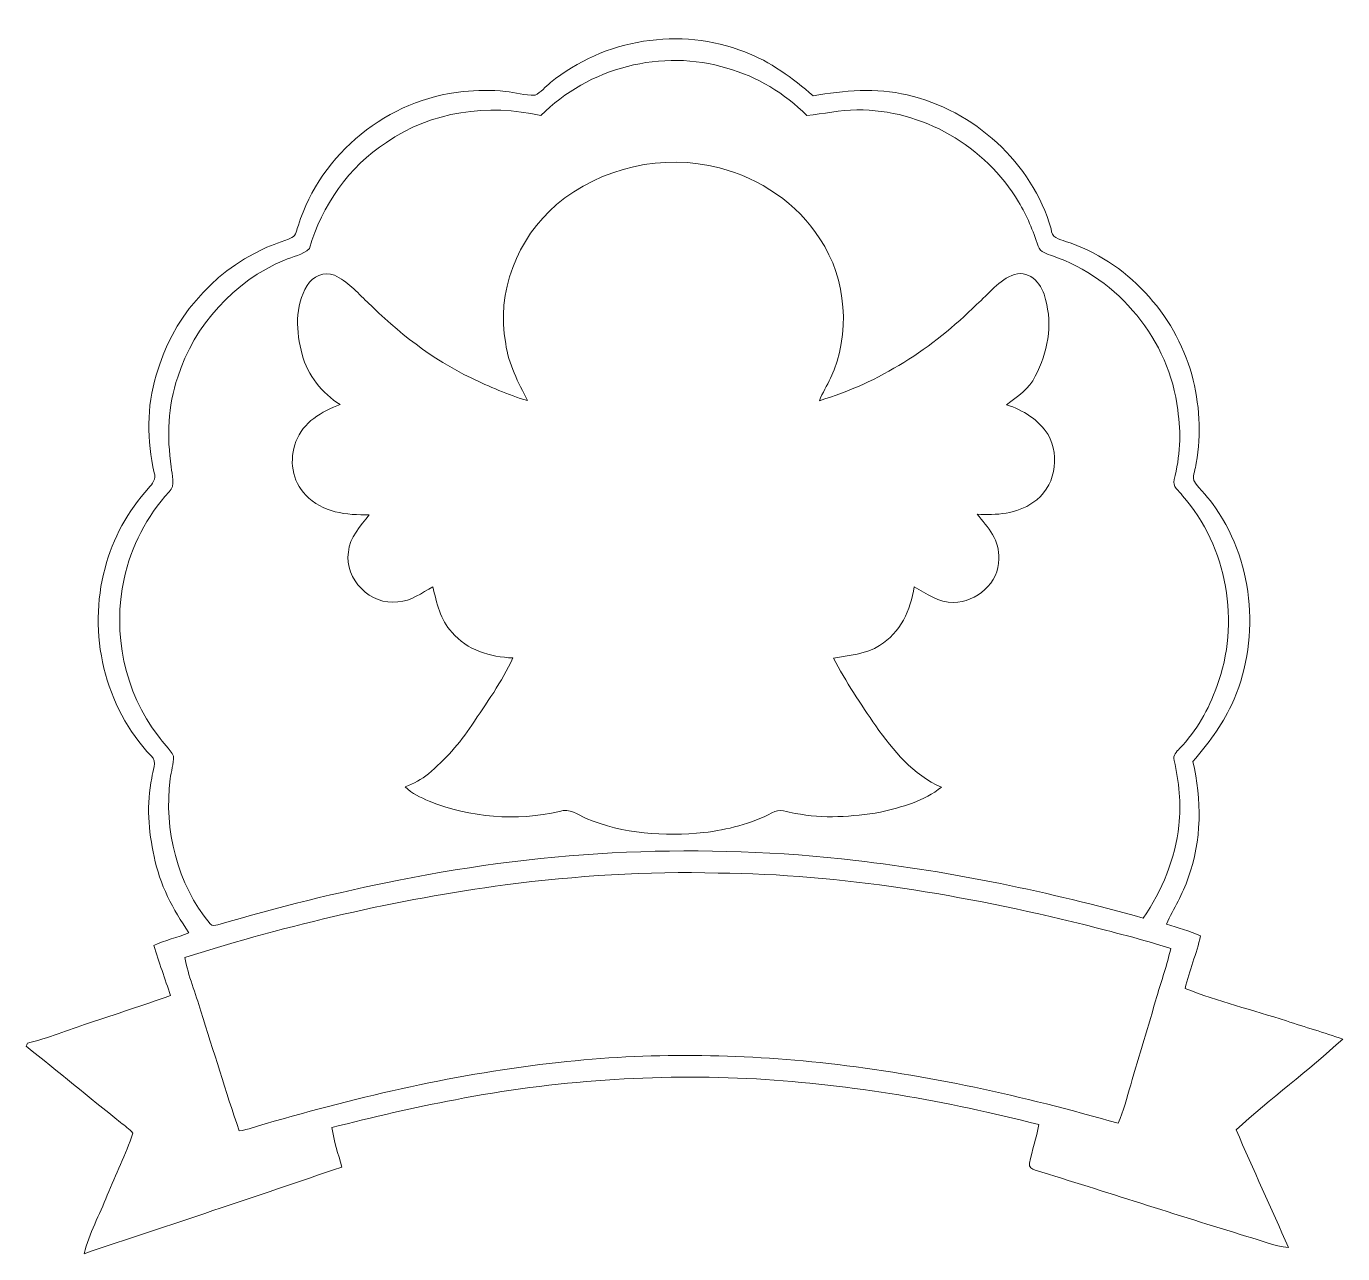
# Model space of a CAD drawing. Header units: centimetres. Extents: x -16.4 to 16.4, y -15.1 to 15.4.
import ezdxf

# ---------------------------------------------------------------- set-up
doc = ezdxf.new("R2010")
doc.units = ezdxf.units.CM
doc.header["$MEASUREMENT"] = 0
doc.layers.add('Layer 1', color=7, linetype='Continuous')

msp = doc.modelspace()

# ---------------------------------------------------------------- linework, layer by layer
at = {"layer": 'Layer 1', "color": 253, "lineweight": 9}
for points, knots in [([(-3.33287, 14.03075), (-2.01277, 15.11836), (-0.09049, 15.43163), (1.49948, 14.7931), (1.49948, 14.7931), (2.13907, 14.55674), (2.69399, 14.1461), (3.20022, 13.69737), (3.20022, 13.69737), (3.96998, 13.83954), (4.77361, 13.9108), (5.54232, 13.72277), (5.54232, 13.72277), (7.2099, 13.34389), (8.64641, 12.03896), (9.12618, 10.38973), (9.12618, 10.38973), (9.1216, 10.17665), (9.33256, 10.12902), (9.48743, 10.07786), (9.48743, 10.07786), (11.00261, 9.58963), (12.19958, 8.28576), (12.6275, 6.76035), (12.6275, 6.76035), (12.81589, 6.04492), (12.88221, 5.28644), (12.73616, 4.55619), (12.73616, 4.55619), (12.72452, 4.41437), (12.64973, 4.27009), (12.67619, 4.12722), (12.67619, 4.12722), (12.83776, 3.88451), (13.06354, 3.68942), (13.21911, 3.44142), (13.21911, 3.44142), (14.19913, 2.02784), (14.34447, 0.08756), (13.61387, -1.46573), (13.61387, -1.46573), (13.38104, -1.98536), (13.02085, -2.43411), (12.65749, -2.86767), (12.65749, -2.86767), (12.87657, -3.81841), (12.87762, -4.8397), (12.53966, -5.76292), (12.53966, -5.76292), (12.40843, -6.16967), (12.17595, -6.53197), (11.99568, -6.9165), (11.99568, -6.9165), (12.28072, -7.00858), (12.57212, -7.08689), (12.84728, -7.2079), (12.84728, -7.2079), (12.74498, -7.6531), (12.56647, -8.07644), (12.46205, -8.52094), (12.46205, -8.52094), (13.28579, -8.84196), (14.1448, -9.05716), (14.98512, -9.32915), (14.98512, -9.32915), (15.45008, -9.48261), (15.92139, -9.61666), (16.38388, -9.77929), (16.38388, -9.77929), (15.53087, -10.56916), (14.58648, -11.25426), (13.73205, -12.04201), (13.73205, -12.04201), (14.16032, -13.01921), (14.60553, -13.98899), (15.0331, -14.96619), (15.0331, -14.96619), (14.67362, -14.94043), (14.33812, -14.78803), (13.99522, -14.69067), (13.99522, -14.69067), (12.23522, -14.15374), (10.4865, -13.58153), (8.7279, -13.04072), (8.7279, -13.04072), (8.65311, -13.01815), (8.55821, -12.96417), (8.58432, -12.87174), (8.58432, -12.87174), (8.65417, -12.5486), (8.76353, -12.23498), (8.82244, -11.90937), (8.82244, -11.90937), (6.51986, -11.31423), (4.16401, -10.91277), (1.78876, -10.7713), (1.78876, -10.7713), (-0.71808, -10.63407), (-3.23973, -10.81223), (-5.70424, -11.28777), (-5.70424, -11.28777), (-6.73612, -11.4818), (-7.75952, -11.71887), (-8.77517, -11.9838), (-8.77517, -11.9838), (-8.73213, -12.31929), (-8.61325, -12.6375), (-8.53387, -12.96523), (-8.53387, -12.96523), (-10.66747, -13.69619), (-12.80742, -14.4088), (-14.94702, -15.12141), (-14.94702, -15.12141), (-14.82072, -14.61305), (-14.5579, -14.15374), (-14.36882, -13.66796), (-14.36882, -13.66796), (-14.16632, -13.14867), (-13.90174, -12.65267), (-13.73452, -12.12103), (-13.73452, -12.12103), (-13.81742, -12.01379), (-13.93666, -11.94147), (-14.03685, -11.85398), (-14.03685, -11.85398), (-14.82355, -11.22745), (-15.59789, -10.58574), (-16.38388, -9.95851), (-16.38388, -9.95851), (-16.37718, -9.94016), (-16.36448, -9.90312), (-16.35813, -9.88477), (-16.35813, -9.88477), (-15.8399, -9.75531), (-15.34566, -9.54822), (-14.83801, -9.38559), (-14.83801, -9.38559), (-14.15891, -9.15276), (-13.47205, -8.94321), (-12.7979, -8.69591), (-12.7979, -8.69591), (-12.92737, -8.27787), (-13.084, -7.869), (-13.211, -7.45026), (-13.211, -7.45026), (-12.9323, -7.31091), (-12.6201, -7.25905), (-12.33682, -7.13064), (-12.33682, -7.13064), (-12.73228, -6.55737), (-13.06953, -5.92731), (-13.20006, -5.23657), (-13.20006, -5.23657), (-13.34435, -4.59734), (-13.39762, -3.92565), (-13.25686, -3.28113), (-13.25686, -3.28113), (-13.24769, -3.10474), (-13.10728, -2.8779), (-13.27344, -2.73221), (-13.27344, -2.73221), (-14.43972, -1.51724), (-14.86729, 0.33062), (-14.4235, 1.94634), (-14.4235, 1.94634), (-14.23017, 2.68224), (-13.85482, 3.3698), (-13.34329, 3.93284), (-13.34329, 3.93284), (-13.24451, 4.03585), (-13.1475, 4.1692), (-13.20077, 4.31948), (-13.20077, 4.31948), (-13.38315, 5.1171), (-13.39268, 5.95954), (-13.1482, 6.74518), (-13.1482, 6.74518), (-12.77885, 8.11819), (-11.77202, 9.29823), (-10.4805, 9.88984), (-10.4805, 9.88984), (-10.25331, 10.00626), (-10.00354, 10.06763), (-9.77177, 10.17277), (-9.77177, 10.17277), (-9.65394, 10.22285), (-9.66347, 10.38444), (-9.61267, 10.47827), (-9.61267, 10.47827), (-9.05775, 12.26404), (-7.37358, 13.62929), (-5.51233, 13.80532), (-5.51233, 13.80532), (-5.16132, 13.84236), (-4.80642, 13.85259), (-4.45505, 13.81238), (-4.45505, 13.81238), (-4.20917, 13.79262), (-3.96963, 13.70654), (-3.72092, 13.71713), (-3.72092, 13.71713), (-3.56852, 13.78804), (-3.46375, 13.9295), (-3.33287, 14.03075), (-3.33287, 14.03075), (-3.33287, 14.03075), (-3.33287, 14.03075), (-3.33287, 14.03075)], [0, 0, 0, 0, 0.01886792, 0.01886792, 0.01886792, 0.01886792, 0.03773585, 0.03773585, 0.03773585, 0.03773585, 0.05660377, 0.05660377, 0.05660377, 0.05660377, 0.0754717, 0.0754717, 0.0754717, 0.0754717, 0.09433962, 0.09433962, 0.09433962, 0.09433962, 0.11320755, 0.11320755, 0.11320755, 0.11320755, 0.13207547, 0.13207547, 0.13207547, 0.13207547, 0.1509434, 0.1509434, 0.1509434, 0.1509434, 0.16981132, 0.16981132, 0.16981132, 0.16981132, 0.18867925, 0.18867925, 0.18867925, 0.18867925, 0.20754717, 0.20754717, 0.20754717, 0.20754717, 0.22641509, 0.22641509, 0.22641509, 0.22641509, 0.24528302, 0.24528302, 0.24528302, 0.24528302, 0.26415094, 0.26415094, 0.26415094, 0.26415094, 0.28301887, 0.28301887, 0.28301887, 0.28301887, 0.30188679, 0.30188679, 0.30188679, 0.30188679, 0.32075472, 0.32075472, 0.32075472, 0.32075472, 0.33962264, 0.33962264, 0.33962264, 0.33962264, 0.35849057, 0.35849057, 0.35849057, 0.35849057, 0.37735849, 0.37735849, 0.37735849, 0.37735849, 0.39622642, 0.39622642, 0.39622642, 0.39622642, 0.41509434, 0.41509434, 0.41509434, 0.41509434, 0.43396226, 0.43396226, 0.43396226, 0.43396226, 0.45283019, 0.45283019, 0.45283019, 0.45283019, 0.47169811, 0.47169811, 0.47169811, 0.47169811, 0.49056604, 0.49056604, 0.49056604, 0.49056604, 0.50943396, 0.50943396, 0.50943396, 0.50943396, 0.52830189, 0.52830189, 0.52830189, 0.52830189, 0.54716981, 0.54716981, 0.54716981, 0.54716981, 0.56603774, 0.56603774, 0.56603774, 0.56603774, 0.58490566, 0.58490566, 0.58490566, 0.58490566, 0.60377358, 0.60377358, 0.60377358, 0.60377358, 0.62264151, 0.62264151, 0.62264151, 0.62264151, 0.64150943, 0.64150943, 0.64150943, 0.64150943, 0.66037736, 0.66037736, 0.66037736, 0.66037736, 0.67924528, 0.67924528, 0.67924528, 0.67924528, 0.69811321, 0.69811321, 0.69811321, 0.69811321, 0.71698113, 0.71698113, 0.71698113, 0.71698113, 0.73584906, 0.73584906, 0.73584906, 0.73584906, 0.75471698, 0.75471698, 0.75471698, 0.75471698, 0.77358491, 0.77358491, 0.77358491, 0.77358491, 0.79245283, 0.79245283, 0.79245283, 0.79245283, 0.81132075, 0.81132075, 0.81132075, 0.81132075, 0.83018868, 0.83018868, 0.83018868, 0.83018868, 0.8490566, 0.8490566, 0.8490566, 0.8490566, 0.86792453, 0.86792453, 0.86792453, 0.86792453, 0.88679245, 0.88679245, 0.88679245, 0.88679245, 0.90566038, 0.90566038, 0.90566038, 0.90566038, 0.9245283, 0.9245283, 0.9245283, 0.9245283, 0.94339623, 0.94339623, 0.94339623, 0.94339623, 0.96226415, 0.96226415, 0.96226415, 0.96226415, 1, 1, 1, 1]), ([(-3.57664, 13.20772), (-4.87486, 13.51181), (-6.31631, 13.31814), (-7.41803, 12.54167), (-7.41803, 12.54167), (-8.35748, 11.93877), (-9.02388, 10.96722), (-9.33891, 9.90429), (-9.33891, 9.90429), (-9.4966, 9.73391), (-9.75342, 9.70428), (-9.95839, 9.61185), (-9.95839, 9.61185), (-11.21145, 9.08691), (-12.20593, 7.99119), (-12.61622, 6.69685), (-12.61622, 6.69685), (-12.8621, 5.98106), (-12.8868, 5.20883), (-12.77673, 4.46446), (-12.77673, 4.46446), (-12.76932, 4.26092), (-12.65502, 4.00586), (-12.83, 3.84288), (-12.83, 3.84288), (-13.38421, 3.23398), (-13.77615, 2.48326), (-13.95007, 1.67823), (-13.95007, 1.67823), (-14.24005, 0.33415), (-13.95254, -1.14717), (-13.0974, -2.23691), (-13.0974, -2.23691), (-12.9824, -2.41012), (-12.81165, -2.54876), (-12.71958, -2.73644), (-12.71958, -2.73644), (-12.72417, -2.928), (-12.77461, -3.11391), (-12.80389, -3.30265), (-12.80389, -3.30265), (-12.96264, -4.57159), (-12.62997, -5.91885), (-11.80941, -6.91227), (-11.80941, -6.91227), (-11.75932, -6.97224), (-11.67924, -6.95213), (-11.61362, -6.93661), (-11.61362, -6.93661), (-10.13301, -6.49246), (-8.62877, -6.12699), (-7.11323, -5.82254), (-7.11323, -5.82254), (-3.37661, -5.07183), (0.47643, -4.88768), (4.2635, -5.33465), (4.2635, -5.33465), (6.6832, -5.61017), (9.07221, -6.11534), (11.41748, -6.76692), (11.41748, -6.76692), (11.89373, -6.085), (12.21334, -5.28984), (12.30507, -4.46187), (12.30507, -4.46187), (12.37245, -3.91965), (12.3033, -3.37214), (12.19077, -2.84121), (12.19077, -2.84121), (12.15055, -2.72092), (12.25144, -2.62461), (12.32447, -2.54453), (12.32447, -2.54453), (12.74639, -2.10991), (13.05084, -1.57121), (13.25051, -1.00183), (13.25051, -1.00183), (13.84529, 0.57827), (13.51721, 2.47904), (12.39573, 3.74727), (12.39573, 3.74727), (12.31812, 3.87075), (12.13044, 3.97764), (12.18935, 4.14662), (12.18935, 4.14662), (12.33399, 4.71317), (12.37033, 5.30408), (12.27684, 5.88158), (12.27684, 5.88158), (12.07576, 7.61337), (10.80505, 9.15395), (9.16005, 9.71522), (9.16005, 9.71522), (9.0327, 9.77166), (8.84537, 9.80235), (8.80339, 9.96074), (8.80339, 9.96074), (8.67816, 10.3421), (8.52823, 10.71816), (8.31515, 11.06001), (8.31515, 11.06001), (7.49565, 12.45242), (5.91273, 13.36823), (4.29313, 13.34989), (4.29313, 13.34989), (3.87191, 13.35094), (3.46022, 13.25111), (3.04253, 13.21477), (3.04253, 13.21477), (2.49043, 13.75981), (1.80957, 14.18456), (1.0578, 14.38882), (1.0578, 14.38882), (-0.54875, 14.88694), (-2.39836, 14.40434), (-3.57664, 13.20772), (-3.57664, 13.20772), (-3.57664, 13.20772), (-3.57664, 13.20772), (-3.57664, 13.20772)], [0, 0, 0, 0, 0.03225806, 0.03225806, 0.03225806, 0.03225806, 0.06451613, 0.06451613, 0.06451613, 0.06451613, 0.09677419, 0.09677419, 0.09677419, 0.09677419, 0.12903226, 0.12903226, 0.12903226, 0.12903226, 0.16129032, 0.16129032, 0.16129032, 0.16129032, 0.19354839, 0.19354839, 0.19354839, 0.19354839, 0.22580645, 0.22580645, 0.22580645, 0.22580645, 0.25806452, 0.25806452, 0.25806452, 0.25806452, 0.29032258, 0.29032258, 0.29032258, 0.29032258, 0.32258065, 0.32258065, 0.32258065, 0.32258065, 0.35483871, 0.35483871, 0.35483871, 0.35483871, 0.38709677, 0.38709677, 0.38709677, 0.38709677, 0.41935484, 0.41935484, 0.41935484, 0.41935484, 0.4516129, 0.4516129, 0.4516129, 0.4516129, 0.48387097, 0.48387097, 0.48387097, 0.48387097, 0.51612903, 0.51612903, 0.51612903, 0.51612903, 0.5483871, 0.5483871, 0.5483871, 0.5483871, 0.58064516, 0.58064516, 0.58064516, 0.58064516, 0.61290323, 0.61290323, 0.61290323, 0.61290323, 0.64516129, 0.64516129, 0.64516129, 0.64516129, 0.67741935, 0.67741935, 0.67741935, 0.67741935, 0.70967742, 0.70967742, 0.70967742, 0.70967742, 0.74193548, 0.74193548, 0.74193548, 0.74193548, 0.77419355, 0.77419355, 0.77419355, 0.77419355, 0.80645161, 0.80645161, 0.80645161, 0.80645161, 0.83870968, 0.83870968, 0.83870968, 0.83870968, 0.87096774, 0.87096774, 0.87096774, 0.87096774, 0.90322581, 0.90322581, 0.90322581, 0.90322581, 0.93548387, 0.93548387, 0.93548387, 0.93548387, 1, 1, 1, 1]), ([(-3.18682, 10.99227), (-2.08827, 11.92643), (-0.51982, 12.27215), (0.87224, 11.90773), (0.87224, 11.90773), (1.87978, 11.64421), (2.8097, 11.02543), (3.37238, 10.14031), (3.37238, 10.14031), (4.04301, 9.13243), (4.13861, 7.77247), (3.63626, 6.67392), (3.63626, 6.67392), (3.54806, 6.48448), (3.43482, 6.30738), (3.35827, 6.11265), (3.35827, 6.11265), (4.84276, 6.55256), (6.17732, 7.4204), (7.27198, 8.50554), (7.27198, 8.50554), (7.57537, 8.76801), (7.82655, 9.12079), (8.21672, 9.2566), (8.21672, 9.2566), (8.62489, 9.37232), (8.91699, 8.97826), (8.98578, 8.6276), (8.98578, 8.6276), (9.16887, 7.9926), (9.04258, 7.29904), (8.73248, 6.72507), (8.73248, 6.72507), (8.58714, 6.4044), (8.28622, 6.21813), (8.01776, 6.01317), (8.01776, 6.01317), (8.42451, 5.87488), (8.81821, 5.64169), (9.05069, 5.26951), (9.05069, 5.26951), (9.36149, 4.71882), (9.22002, 3.92719), (8.67357, 3.57794), (8.67357, 3.57794), (8.27282, 3.2929), (7.75952, 3.25974), (7.28468, 3.28549), (7.28468, 3.28549), (7.55209, 2.96905), (7.85865, 2.62227), (7.82161, 2.17247), (7.82161, 2.17247), (7.83572, 1.58051), (7.26599, 1.09686), (6.69731, 1.08521), (6.69731, 1.08521), (6.32901, 1.08627), (6.02209, 1.30535), (5.71553, 1.47927), (5.71553, 1.47927), (5.63474, 0.90777), (5.36804, 0.32639), (4.85722, 0.02018), (4.85722, 0.02018), (4.51891, -0.20949), (4.09522, -0.21584), (3.70752, -0.29698), (3.70752, -0.29698), (4.01373, -0.88541), (4.39014, -1.43434), (4.7588, -1.98467), (4.7588, -1.98467), (5.19624, -2.58651), (5.69013, -3.21375), (6.39745, -3.50691), (6.39745, -3.50691), (5.96671, -3.85862), (5.41002, -4.00432), (4.87909, -4.13062), (4.87909, -4.13062), (4.18095, -4.24808), (3.45387, -4.29995), (2.75467, -4.15989), (2.75467, -4.15989), (2.56417, -4.12709), (2.35779, -4.02902), (2.17787, -4.14436), (2.17787, -4.14436), (1.65753, -4.43506), (1.06768, -4.56171), (0.48278, -4.64037), (0.48278, -4.64037), (-0.50288, -4.74198), (-1.52735, -4.6693), (-2.44916, -4.28549), (-2.44916, -4.28549), (-2.66083, -4.20011), (-2.86473, -4.01208), (-3.10885, -4.11756), (-3.10885, -4.11756), (-4.18518, -4.3571), (-5.33171, -4.26608), (-6.35476, -3.85544), (-6.35476, -3.85544), (-6.56784, -3.76514), (-6.79009, -3.67201), (-6.94955, -3.49844), (-6.94955, -3.49844), (-6.74529, -3.4173), (-6.54562, -3.3164), (-6.37628, -3.17424), (-6.37628, -3.17424), (-5.96177, -2.82393), (-5.59206, -2.41964), (-5.29431, -1.96455), (-5.29431, -1.96455), (-4.93518, -1.41987), (-4.5429, -0.88859), (-4.27267, -0.29169), (-4.27267, -0.29169), (-4.83112, -0.26664), (-5.41637, -0.09978), (-5.78608, 0.34579), (-5.78608, 0.34579), (-6.08312, 0.65236), (-6.16638, 1.07992), (-6.2648, 1.47927), (-6.2648, 1.47927), (-6.54068, 1.32828), (-6.80667, 1.12472), (-7.13193, 1.10285), (-7.13193, 1.10285), (-7.80715, 1.01078), (-8.47566, 1.66236), (-8.36701, 2.34287), (-8.36701, 2.34287), (-8.33208, 2.71575), (-8.06679, 2.99198), (-7.8456, 3.27032), (-7.8456, 3.27032), (-8.40405, 3.26291), (-9.026, 3.32288), (-9.42463, 3.7635), (-9.42463, 3.7635), (-9.77706, 4.09864), (-9.84409, 4.65532), (-9.67299, 5.09488), (-9.67299, 5.09488), (-9.49307, 5.57537), (-9.02847, 5.85018), (-8.56915, 6.01387), (-8.56915, 6.01387), (-9.02458, 6.29927), (-9.3823, 6.742), (-9.51671, 7.26623), (-9.51671, 7.26623), (-9.67299, 7.82574), (-9.70509, 8.46567), (-9.39359, 8.97932), (-9.39359, 8.97932), (-9.26377, 9.21145), (-8.96673, 9.33563), (-8.7159, 9.23509), (-8.7159, 9.23509), (-8.39311, 9.08269), (-8.15111, 8.81457), (-7.89781, 8.57115), (-7.89781, 8.57115), (-7.13722, 7.81515), (-6.27997, 7.14382), (-5.31019, 6.6778), (-5.31019, 6.6778), (-4.8551, 6.4619), (-4.39297, 6.2527), (-3.90754, 6.11371), (-3.90754, 6.11371), (-4.13438, 6.56738), (-4.38485, 7.02176), (-4.44976, 7.53329), (-4.44976, 7.53329), (-4.70023, 8.80646), (-4.15907, 10.1576), (-3.18682, 10.99227)], [0, 0, 0, 0, 0.0212766, 0.0212766, 0.0212766, 0.0212766, 0.04255319, 0.04255319, 0.04255319, 0.04255319, 0.06382979, 0.06382979, 0.06382979, 0.06382979, 0.08510638, 0.08510638, 0.08510638, 0.08510638, 0.10638298, 0.10638298, 0.10638298, 0.10638298, 0.12765957, 0.12765957, 0.12765957, 0.12765957, 0.14893617, 0.14893617, 0.14893617, 0.14893617, 0.17021277, 0.17021277, 0.17021277, 0.17021277, 0.19148936, 0.19148936, 0.19148936, 0.19148936, 0.21276596, 0.21276596, 0.21276596, 0.21276596, 0.23404255, 0.23404255, 0.23404255, 0.23404255, 0.25531915, 0.25531915, 0.25531915, 0.25531915, 0.27659574, 0.27659574, 0.27659574, 0.27659574, 0.29787234, 0.29787234, 0.29787234, 0.29787234, 0.31914894, 0.31914894, 0.31914894, 0.31914894, 0.34042553, 0.34042553, 0.34042553, 0.34042553, 0.36170213, 0.36170213, 0.36170213, 0.36170213, 0.38297872, 0.38297872, 0.38297872, 0.38297872, 0.40425532, 0.40425532, 0.40425532, 0.40425532, 0.42553191, 0.42553191, 0.42553191, 0.42553191, 0.44680851, 0.44680851, 0.44680851, 0.44680851, 0.46808511, 0.46808511, 0.46808511, 0.46808511, 0.4893617, 0.4893617, 0.4893617, 0.4893617, 0.5106383, 0.5106383, 0.5106383, 0.5106383, 0.53191489, 0.53191489, 0.53191489, 0.53191489, 0.55319149, 0.55319149, 0.55319149, 0.55319149, 0.57446809, 0.57446809, 0.57446809, 0.57446809, 0.59574468, 0.59574468, 0.59574468, 0.59574468, 0.61702128, 0.61702128, 0.61702128, 0.61702128, 0.63829787, 0.63829787, 0.63829787, 0.63829787, 0.65957447, 0.65957447, 0.65957447, 0.65957447, 0.68085106, 0.68085106, 0.68085106, 0.68085106, 0.70212766, 0.70212766, 0.70212766, 0.70212766, 0.72340426, 0.72340426, 0.72340426, 0.72340426, 0.74468085, 0.74468085, 0.74468085, 0.74468085, 0.76595745, 0.76595745, 0.76595745, 0.76595745, 0.78723404, 0.78723404, 0.78723404, 0.78723404, 0.80851064, 0.80851064, 0.80851064, 0.80851064, 0.82978723, 0.82978723, 0.82978723, 0.82978723, 0.85106383, 0.85106383, 0.85106383, 0.85106383, 0.87234043, 0.87234043, 0.87234043, 0.87234043, 0.89361702, 0.89361702, 0.89361702, 0.89361702, 0.91489362, 0.91489362, 0.91489362, 0.91489362, 0.93617021, 0.93617021, 0.93617021, 0.93617021, 0.95744681, 0.95744681, 0.95744681, 0.95744681, 1, 1, 1, 1]), ([(-4.46035, -5.9386), (-7.1658, -6.30549), (-9.83527, -6.92603), (-12.43771, -7.74765), (-12.43771, -7.74765), (-12.35551, -8.20626), (-12.1696, -8.63665), (-12.03978, -9.08255), (-12.03978, -9.08255), (-11.72087, -10.07739), (-11.42488, -11.07963), (-11.0834, -12.06741), (-11.0834, -12.06741), (-10.86397, -12.02896), (-10.65407, -11.95205), (-10.44099, -11.88961), (-10.44099, -11.88961), (-8.05057, -11.19817), (-5.61605, -10.6309), (-3.13884, -10.36173), (-3.13884, -10.36173), (-0.9054, -10.11267), (1.35414, -10.1363), (3.58652, -10.38854), (3.58652, -10.38854), (6.02668, -10.66477), (8.43368, -11.19534), (10.79165, -11.87585), (10.79165, -11.87585), (10.93629, -11.5714), (11.00967, -11.24015), (11.10809, -10.91947), (11.10809, -10.91947), (11.31905, -10.18393), (11.548, -9.45368), (11.75861, -8.71814), (11.75861, -8.71814), (11.87115, -8.31985), (12.01896, -7.93109), (12.10328, -7.5254), (12.10328, -7.5254), (11.39243, -7.2908), (10.66288, -7.11864), (9.93969, -6.92779), (9.93969, -6.92779), (6.96119, -6.19754), (3.9146, -5.67296), (0.8412, -5.64721), (0.8412, -5.64721), (-0.9301, -5.59006), (-2.70281, -5.71847), (-4.46035, -5.9386)], [0, 0, 0, 0, 0.07142857, 0.07142857, 0.07142857, 0.07142857, 0.14285714, 0.14285714, 0.14285714, 0.14285714, 0.21428571, 0.21428571, 0.21428571, 0.21428571, 0.28571429, 0.28571429, 0.28571429, 0.28571429, 0.35714286, 0.35714286, 0.35714286, 0.35714286, 0.42857143, 0.42857143, 0.42857143, 0.42857143, 0.5, 0.5, 0.5, 0.5, 0.57142857, 0.57142857, 0.57142857, 0.57142857, 0.64285714, 0.64285714, 0.64285714, 0.64285714, 0.71428571, 0.71428571, 0.71428571, 0.71428571, 0.78571429, 0.78571429, 0.78571429, 0.78571429, 0.85714286, 0.85714286, 0.85714286, 0.85714286, 1, 1, 1, 1])]:
    msp.add_open_spline(points, degree=3, knots=knots, dxfattribs=at)

doc.saveas('drawing.dxf')
